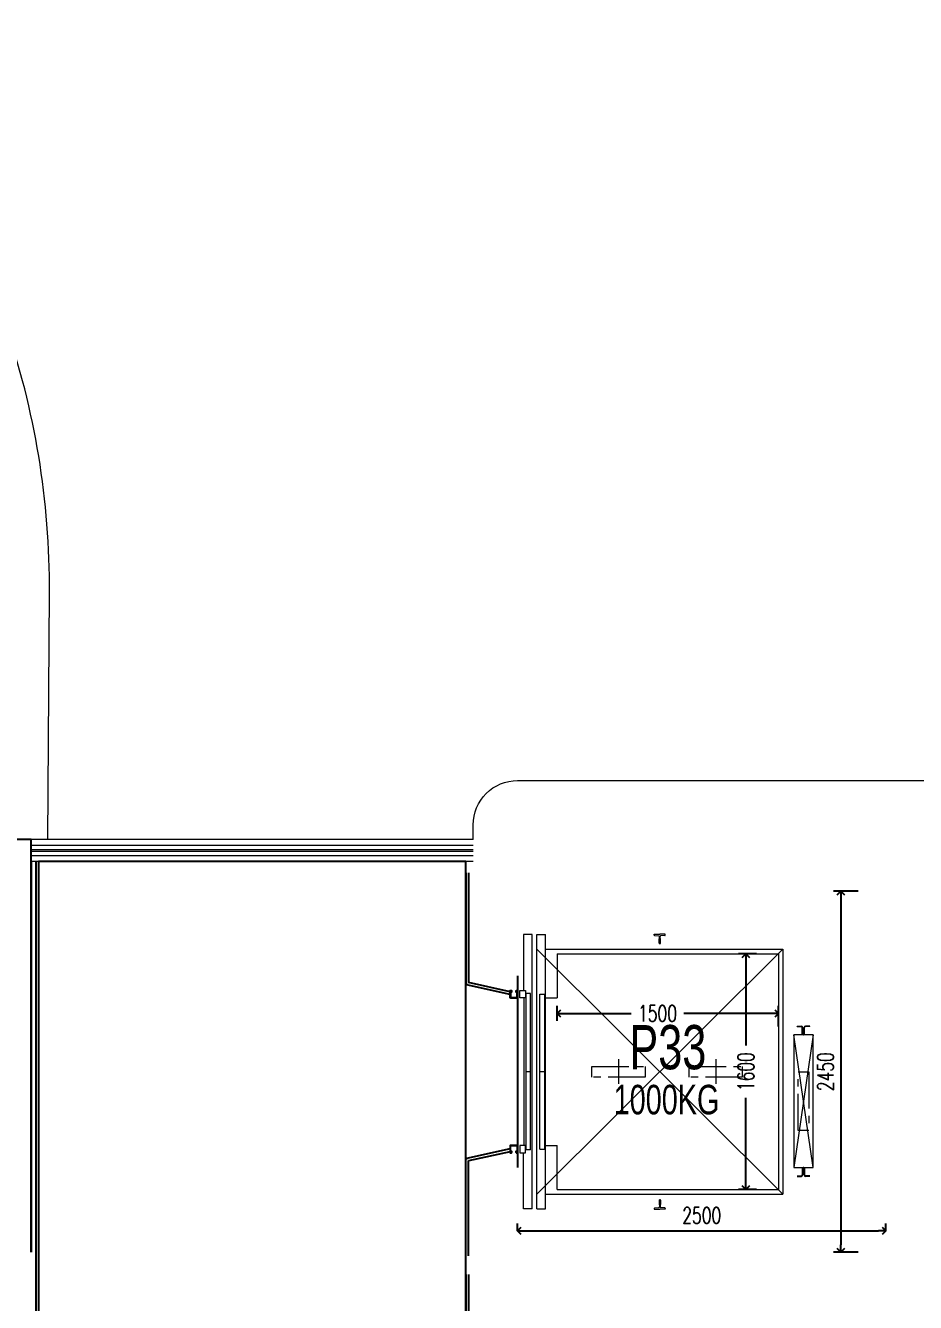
# Model space of a CAD drawing. Header units: millimetres. Extents: x -361699137 to 361252145, y -356478932 to 356523199.
# Drawn here: x 128231 to 134269, y 25030 to 33692 of the extents above; entities that cross this region are included whole.
import ezdxf
from ezdxf.xclip import XClip

# ---------------------------------------------------------------- set-up
doc = ezdxf.new("R2010")
doc.units = ezdxf.units.MM
doc.header["$LTSCALE"] = 100
doc.header["$MEASUREMENT"] = 0
doc.header["$XCLIPFRAME"] = 0
for name, pattern in [('$0$Xref_ST_MBDV Cot vach 30.7.2022$0$CENTERX2', [4, 2.5, -0.5, 0.5, -0.5]), ('$0$Xref_ST_MBDV Cot vach 30.7.2022$0$HIDDEN', [0.375, 0.25, -0.125]), ('$0$Xref_ST_MBDV Cot vach 30.7.2022$0$PHANTOMX2', [5, 2.5, -0.5, 0.5, -0.5, 0.5, -0.5]), ('Xref_ST_MBDV Cot vach 30.7.2022$0$CENTERX2', [4, 2.5, -0.5, 0.5, -0.5]), ('Xref_ST_MBDV Cot vach 30.7.2022$0$HIDDEN', [0.375, 0.25, -0.125]), ('Xref_ST_MBDV Cot vach 30.7.2022$0$PHANTOMX2', [5, 2.5, -0.5, 0.5, -0.5, 0.5, -0.5])]:
    doc.linetypes.add(name, pattern=pattern)
for name, color, linetype in [('$0$Xref_ST_MBDV Cot vach 30.7.2022$0$KT-Net manh', 139, 'Continuous'), ('A-ANNO-ROOM', 50, 'Continuous'), ('Xref_ST_MBDV Cot vach 30.7.2022$0$KT-Dim', 8, 'Continuous'), ('Xref_ST_MBDV Cot vach 30.7.2022$0$KT-Net manh', 139, 'Continuous'), ('Xref_ST_MBDV Cot vach 30.7.2022$0$KT-Text', 7, 'Continuous'), ('Xref_ST_MBDV Cot vach 30.7.2022$0$ST_MBDV Cot vach 220803$0$Xref_ST_MBDV Cot vach 30.7.2022$0$KT-Tuong', 1, 'Continuous')]:
    doc.layers.add(name, color=color, linetype=linetype)
for name, color, linetype, lineweight in [('$0$Xref_ST_MBDV Cot vach 30.7.2022$0$KT-Noi that', 36, 'Continuous', 9), ('AUDIT_I_220808132811-11', 7, 'Continuous', 9), ('Xref_ST_MBDV Cot vach 30.7.2022$0$KT-Net cua', 87, 'Continuous', 9), ('Xref_ST_MBDV Cot vach 30.7.2022$0$KT-Net thay', 7, 'Continuous', 15), ('Xref_ST_MBDV Cot vach 30.7.2022$0$KT-Noi that', 36, 'Continuous', 9)]:
    doc.layers.add(name, color=color, linetype=linetype, lineweight=lineweight)
doc.layers.add('dien tich thong thuy', color=3, linetype='Continuous', plot=False)
doc.styles.add('$0$Xref_ST_MBDV Cot vach 30.7.2022$0$DIM', font='vnsimli.shx', dxfattribs={"width": 0.7})
doc.styles.add('$0$Xref_ST_MBDV Cot vach 30.7.2022$0$xref.N.Cot vach tang N2$0$DIM', font='vnsimli.shx', dxfattribs={"width": 0.7})
doc.styles.add('220126_HDN_HBA typical plan$0$211210_HDN_HBA_TYPICAL PLAN CORE OPT 1$0$HBA-Text', font='GOTHIC.TTF')
doc.styles.add('Xref_ST_MBDV Cot vach 30.7.2022$0$Arial', font='arial.ttf', dxfattribs={"width": 0.7})
doc.styles.add('Xref_ST_MBDV Cot vach 30.7.2022$0$DIM', font='vnsimli.shx', dxfattribs={"width": 0.7})
doc.dimstyles.new('$0$Xref_ST_MBDV Cot vach 30.7.2022$0$CCU 1-100 A1', dxfattribs={"dimscale": 100, "dimtxt": 2.2, "dimasz": 1, "dimexe": 1, "dimexo": 0, "dimgap": 1, "dimtad": 1, "dimdec": 0, "dimdsep": 46, "dimtxsty": '$0$Xref_ST_MBDV Cot vach 30.7.2022$0$DIM', "dimblk1": '$0$Xref_ST_MBDV Cot vach 30.7.2022$0$_ARCHTICK', "dimblk2": '$0$Xref_ST_MBDV Cot vach 30.7.2022$0$_ARCHTICK', "dimsah": 1, "dimcen": 0, "dimdle": 1, "dimclrd": 256, "dimclre": 256, "dimclrt": 31, "dimadec": 0, "dimazin": 0, "dimtfac": 1, "dimtdec": 0, "dimtix": 1, "dimtmove": 2, "dimatfit": 3, "dimldrblk": '$0$Xref_ST_MBDV Cot vach 30.7.2022$0$_ARCHTICK', "dimfxl": 8, "dimtolj": 1, "dimarcsym": 0})
doc.dimstyles.new('$0$Xref_ST_MBDV Cot vach 30.7.2022$0$xref.N.Cot vach tang N2$0$CCU 1-100 A1', dxfattribs={"dimscale": 100, "dimtxt": 2.2, "dimasz": 1, "dimexe": 1, "dimexo": 0, "dimgap": 1, "dimtad": 1, "dimdec": 0, "dimdsep": 46, "dimtxsty": '$0$Xref_ST_MBDV Cot vach 30.7.2022$0$xref.N.Cot vach tang N2$0$DIM', "dimblk1": '$0$Xref_ST_MBDV Cot vach 30.7.2022$0$xref.N.Cot vach tang N2$0$_ARCHTICK', "dimblk2": '$0$Xref_ST_MBDV Cot vach 30.7.2022$0$xref.N.Cot vach tang N2$0$_ARCHTICK', "dimsah": 1, "dimcen": 0, "dimdle": 1, "dimclrd": 256, "dimclre": 256, "dimclrt": 31, "dimadec": 0, "dimazin": 0, "dimtfac": 1, "dimtdec": 0, "dimtix": 1, "dimtmove": 2, "dimatfit": 3, "dimldrblk": '$0$Xref_ST_MBDV Cot vach 30.7.2022$0$xref.N.Cot vach tang N2$0$_ARCHTICK', "dimfxl": 8, "dimtolj": 1, "dimarcsym": 0})
doc.dimstyles.new('Xref_ST_MBDV Cot vach 30.7.2022$0$CCU 1-100 A1', dxfattribs={"dimscale": 100, "dimtxt": 2.2, "dimasz": 1, "dimexe": 1, "dimexo": 0, "dimgap": 1, "dimtad": 1, "dimdec": 0, "dimdsep": 46, "dimtxsty": 'Xref_ST_MBDV Cot vach 30.7.2022$0$DIM', "dimblk1": 'Xref_ST_MBDV Cot vach 30.7.2022$0$_ARCHTICK', "dimblk2": 'Xref_ST_MBDV Cot vach 30.7.2022$0$_ARCHTICK', "dimsah": 1, "dimcen": 0, "dimdle": 1, "dimclrd": 256, "dimclre": 256, "dimclrt": 31, "dimadec": 0, "dimazin": 0, "dimtfac": 1, "dimtdec": 0, "dimtix": 1, "dimtmove": 2, "dimatfit": 3, "dimldrblk": 'Xref_ST_MBDV Cot vach 30.7.2022$0$_ARCHTICK', "dimfxl": 8, "dimtolj": 1, "dimarcsym": 0})

# ---------------------------------------------------------------- blocks, each defined once
blk = doc.blocks.new('A$C1AAC5519')
at = {"layer": 'A-ANNO-ROOM', "insert": (773, 1216.6), "char_height": 600, "attachment_point": 2, "rotation": 50.44883, "style": '220126_HDN_HBA typical plan$0$211210_HDN_HBA_TYPICAL PLAN CORE OPT 1$0$HBA-Text'}
blk.add_mtext_dynamic_manual_height_columns('S.B1.', width=722857412.874, gutter_width=9765.6, heights=[0], dxfattribs=at)
blk = doc.blocks.new('A$C418F5BC8')
at = {"layer": 'A-ANNO-ROOM', "insert": (648.1, 1090.8), "char_height": 600, "attachment_point": 2, "rotation": 50.44883, "style": '220126_HDN_HBA typical plan$0$211210_HDN_HBA_TYPICAL PLAN CORE OPT 1$0$HBA-Text'}
blk.add_mtext_dynamic_manual_height_columns('SL-S', width=722857412.874, gutter_width=9765.6, heights=[0], dxfattribs=at)
blk = doc.blocks.new('A$C2A6C5140')
at = {"layer": 'A-ANNO-ROOM', "insert": (731.4, 1190, 0), "char_height": 600, "attachment_point": 2, "rotation": 50.44883, "style": '220126_HDN_HBA typical plan$0$211210_HDN_HBA_TYPICAL PLAN CORE OPT 1$0$HBA-Text'}
blk.add_mtext_dynamic_manual_height_columns('2-BR', width=722857412.874, gutter_width=9765.6, heights=[0], dxfattribs=at)
blk = doc.blocks.new('A$C5388591E')
at = {"layer": 'A-ANNO-ROOM', "insert": (894.3, 842.2, 0), "char_height": 600, "attachment_point": 2, "rotation": 1.40647, "style": '220126_HDN_HBA typical plan$0$211210_HDN_HBA_TYPICAL PLAN CORE OPT 1$0$HBA-Text'}
blk.add_mtext_dynamic_manual_height_columns('3-BR', width=722857412.874, gutter_width=9765.6, heights=[0], dxfattribs=at)
blk = doc.blocks.new('A$C21AF0CCA')
at = {"layer": 'A-ANNO-ROOM', "insert": (1197.6, 814.7), "char_height": 600, "attachment_point": 2, "rotation": 0.10543, "style": '220126_HDN_HBA typical plan$0$211210_HDN_HBA_TYPICAL PLAN CORE OPT 1$0$HBA-Text'}
blk.add_mtext_dynamic_manual_height_columns('S.B1P.', width=722857412.874, gutter_width=9765.6, heights=[0], dxfattribs=at)
blk = doc.blocks.new('ĂERWER')
at = {"layer": 'Xref_ST_MBDV Cot vach 30.7.2022$0$KT-Text', "style": 'Xref_ST_MBDV Cot vach 30.7.2022$0$Arial', "width": 0.7}
for s, height, p in [('P33', 300, (-35741.8, 26404)), ('1000KG', 200, (-35848.7, 26098.5))]:
    blk.add_text(s, height=height, dxfattribs=at).set_placement(p)
blk = doc.blocks.new('Xref_ST_MBDV Cot vach 30.7.2022$0$_Open90')
at = {"color": 0, "linetype": 'ByBlock', "lineweight": -2}
for p, q in [((0, 0), (-1, 0)), ((-0.5, 0.5), (0, 0)), ((0, 0), (-0.5, -0.5))]:
    blk.add_line(p, q, dxfattribs=at)
blk = doc.blocks.new('*D159')
at = {"layer": 'Defpoints', "color": 5, "transparency": 16777216}
for p, q in [((-2230, 1494.3), (-2230, 1595.8)), ((-730, 1457.2), (-730, 1595.8)), ((-2180, 1545.8), (-1728.4, 1545.8)), ((-780, 1545.8), (-1371.8, 1545.8))]:
    blk.add_line(p, q, dxfattribs=at)
at = {"layer": 'Defpoints', "color": 0, "transparency": 16777216}
for p in [(-2230, 1545.8), (-2230, 1494.3, 0), (-730, 1457.2, 0)]:
    blk.add_point(p, dxfattribs=at)
at = {"layer": 'Defpoints', "color": 5, "transparency": 16777216, "xscale": 50, "yscale": 50, "zscale": 50, "rotation": 180}
blk.add_blockref('Xref_ST_MBDV Cot vach 30.7.2022$0$_Open90', (-2230, 1545.8), dxfattribs=at)
at = {"layer": 'Defpoints', "color": 5, "transparency": 16777216, "xscale": 50, "yscale": 50, "zscale": 50}
blk.add_blockref('Xref_ST_MBDV Cot vach 30.7.2022$0$_Open90', (-730, 1545.8), dxfattribs=at)
at = {"layer": 'Defpoints', "color": 5, "transparency": 16777216, "insert": (-1550.1, 1545.8), "char_height": 110, "attachment_point": 5, "style": 'Xref_ST_MBDV Cot vach 30.7.2022$0$DIM'}
blk.add_mtext('\\A1;1500', dxfattribs=at)
blk = doc.blocks.new('Xref_ST_MBDV Cot vach 30.7.2022$0$_ARCHTICK')
at = {"color": 0, "linetype": 'ByBlock', "const_width": 0.15}
blk.add_lwpolyline([(-0.5, -0.5), (0.5, 0.5)], dxfattribs=at)
blk = doc.blocks.new('*D160')
at = {"layer": 'Defpoints', "color": 5, "transparency": 16777216}
for p, q in [((-879.1, 1950), (-1000.2, 1950)), ((-950.2, 1900), (-950.2, 1328.3)), ((-950.2, 400), (-950.2, 971.7)), ((-879.1, 350), (-1000.2, 350))]:
    blk.add_line(p, q, dxfattribs=at)
at = {"layer": 'Defpoints', "color": 0, "transparency": 16777216}
for p in [(-879.1, 1950, 0), (-950.2, 350), (-879.1, 350, 0)]:
    blk.add_point(p, dxfattribs=at)
at = {"layer": 'Defpoints', "color": 5, "transparency": 16777216, "xscale": 50, "yscale": 50, "zscale": 50}
for p, rotation in [((-950.2, 1950), 90), ((-950.2, 350), 270)]:
    blk.add_blockref('Xref_ST_MBDV Cot vach 30.7.2022$0$_Open90', p, dxfattribs=dict(at, rotation=rotation))
at = {"layer": 'Defpoints', "color": 5, "transparency": 16777216, "insert": (-950.2, 1150), "char_height": 110, "attachment_point": 5, "rotation": 90, "style": 'Xref_ST_MBDV Cot vach 30.7.2022$0$DIM'}
blk.add_mtext('\\A1;1600', dxfattribs=at)
blk = doc.blocks.new('$0$Xref_ST_MBDV Cot vach 30.7.2022$0$_Open90')
at = {"color": 0, "linetype": 'ByBlock', "lineweight": -2}
for p, q in [((0, 0), (-1, 0)), ((-0.5, 0.5), (0, 0)), ((0, 0), (-0.5, -0.5))]:
    blk.add_line(p, q, dxfattribs=at)
blk = doc.blocks.new('*D213')
at = {"layer": 'Defpoints', "color": 5, "transparency": 16777216}
for p, q in [((-2230, 1494.3), (-2230, 1595.8)), ((-730, 1457.2), (-730, 1595.8)), ((-2180, 1545.8), (-1728.4, 1545.8)), ((-780, 1545.8), (-1371.8, 1545.8))]:
    blk.add_line(p, q, dxfattribs=at)
at = {"layer": 'Defpoints', "color": 0, "transparency": 16777216}
for p in [(-2230, 1545.8), (-2230, 1494.3, 0), (-730, 1457.2, 0)]:
    blk.add_point(p, dxfattribs=at)
at = {"layer": 'Defpoints', "color": 5, "transparency": 16777216, "xscale": 50, "yscale": 50, "zscale": 50, "rotation": 180}
blk.add_blockref('$0$Xref_ST_MBDV Cot vach 30.7.2022$0$_Open90', (-2230, 1545.8), dxfattribs=at)
at = {"layer": 'Defpoints', "color": 5, "transparency": 16777216, "xscale": 50, "yscale": 50, "zscale": 50}
blk.add_blockref('$0$Xref_ST_MBDV Cot vach 30.7.2022$0$_Open90', (-730, 1545.8), dxfattribs=at)
at = {"layer": 'Defpoints', "color": 5, "transparency": 16777216, "insert": (-1550.1, 1545.8), "char_height": 110, "attachment_point": 5, "style": '$0$Xref_ST_MBDV Cot vach 30.7.2022$0$DIM'}
blk.add_mtext('\\A1;1500', dxfattribs=at)
blk = doc.blocks.new('$0$Xref_ST_MBDV Cot vach 30.7.2022$0$_ARCHTICK')
at = {"color": 0, "linetype": 'ByBlock', "const_width": 0.15}
blk.add_lwpolyline([(-0.5, -0.5), (0.5, 0.5)], dxfattribs=at)
blk = doc.blocks.new('*D215')
at = {"layer": 'Defpoints', "color": 5, "transparency": 16777216}
for p, q in [((-879.1, 1950), (-1000.2, 1950)), ((-950.2, 1900), (-950.2, 1328.3)), ((-950.2, 400), (-950.2, 971.7)), ((-879.1, 350), (-1000.2, 350))]:
    blk.add_line(p, q, dxfattribs=at)
at = {"layer": 'Defpoints', "color": 0, "transparency": 16777216}
for p in [(-879.1, 1950, 0), (-950.2, 350), (-879.1, 350, 0)]:
    blk.add_point(p, dxfattribs=at)
at = {"layer": 'Defpoints', "color": 5, "transparency": 16777216, "xscale": 50, "yscale": 50, "zscale": 50}
for p, rotation in [((-950.2, 1950), 90), ((-950.2, 350), 270)]:
    blk.add_blockref('$0$Xref_ST_MBDV Cot vach 30.7.2022$0$_Open90', p, dxfattribs=dict(at, rotation=rotation))
at = {"layer": 'Defpoints', "color": 5, "transparency": 16777216, "insert": (-950.2, 1150), "char_height": 110, "attachment_point": 5, "rotation": 90, "style": '$0$Xref_ST_MBDV Cot vach 30.7.2022$0$DIM'}
blk.add_mtext('\\A1;1600', dxfattribs=at)
blk = doc.blocks.new('$0$Xref_ST_MBDV Cot vach 30.7.2022$0$xref.N.Cot vach tang N2$0$_Open90')
at = {"color": 0, "linetype": 'ByBlock', "lineweight": -2}
for p, q in [((0, 0), (-1, 0)), ((-0.5, 0.5), (0, 0)), ((0, 0), (-0.5, -0.5))]:
    blk.add_line(p, q, dxfattribs=at)
blk = doc.blocks.new('*D339')
at = {"layer": 'Defpoints', "color": 5, "transparency": 16777216}
for p, q in [((133880.6, 27820.4), (133713.5, 27820.4)), ((133763.5, 27770.4), (133763.5, 25420.4)), ((133880.6, 25370.4), (133713.5, 25370.4))]:
    blk.add_line(p, q, dxfattribs=at)
at = {"layer": 'Defpoints', "color": 0, "transparency": 16777216}
for p in [(133880.6, 27820.4, 0), (133763.5, 25370.4), (133880.6, 25370.4, 0)]:
    blk.add_point(p, dxfattribs=at)
at = {"layer": 'Defpoints', "color": 5, "transparency": 16777216, "xscale": 50, "yscale": 50, "zscale": 50}
for p, rotation in [((133763.5, 27820.4), 90), ((133763.5, 25370.4), 270)]:
    blk.add_blockref('$0$Xref_ST_MBDV Cot vach 30.7.2022$0$xref.N.Cot vach tang N2$0$_Open90', p, dxfattribs=dict(at, rotation=rotation))
at = {"layer": 'Defpoints', "color": 5, "transparency": 16777216, "insert": (133658.5, 26595.4), "char_height": 110, "attachment_point": 5, "rotation": 90, "style": '$0$Xref_ST_MBDV Cot vach 30.7.2022$0$xref.N.Cot vach tang N2$0$DIM'}
blk.add_mtext('\\A1;2450', dxfattribs=at)
blk = doc.blocks.new('$0$Xref_ST_MBDV Cot vach 30.7.2022$0$xref.N.Cot vach tang N2$0$_ARCHTICK')
at = {"color": 0, "linetype": 'ByBlock', "const_width": 0.15}
blk.add_lwpolyline([(-0.5, -0.5), (0.5, 0.5)], dxfattribs=at)
blk = doc.blocks.new('*D340')
at = {"layer": 'Defpoints', "color": 5, "transparency": 16777216}
for p, q in [((131568.9, 25515.7), (131568.9, 25565.7)), ((134068.9, 25515.7), (134068.9, 25565.7)), ((131618.9, 25515.7), (134018.9, 25515.7))]:
    blk.add_line(p, q, dxfattribs=at)
at = {"layer": 'Defpoints', "color": 0, "transparency": 16777216}
for p in [(131568.9, 25515.7, 0), (134068.9, 25515.7, 0), (134068.9, 25515.7)]:
    blk.add_point(p, dxfattribs=at)
at = {"layer": 'Defpoints', "color": 5, "transparency": 16777216, "xscale": 50, "yscale": 50, "zscale": 50, "rotation": 180}
blk.add_blockref('$0$Xref_ST_MBDV Cot vach 30.7.2022$0$xref.N.Cot vach tang N2$0$_Open90', (131568.9, 25515.7), dxfattribs=at)
at = {"layer": 'Defpoints', "color": 5, "transparency": 16777216, "xscale": 50, "yscale": 50, "zscale": 50}
blk.add_blockref('$0$Xref_ST_MBDV Cot vach 30.7.2022$0$xref.N.Cot vach tang N2$0$_Open90', (134068.9, 25515.7), dxfattribs=at)
at = {"layer": 'Defpoints', "color": 5, "transparency": 16777216, "insert": (132818.9, 25620.7), "char_height": 110, "attachment_point": 5, "style": '$0$Xref_ST_MBDV Cot vach 30.7.2022$0$xref.N.Cot vach tang N2$0$DIM'}
blk.add_mtext('\\A1;2500', dxfattribs=at)
blk = doc.blocks.new('Xref_ST_MBDV Cot vach 30.7.2022$0$TM 1000kg')
at = {"layer": 'Xref_ST_MBDV Cot vach 30.7.2022$0$KT-Net manh'}
for p, q in [((-2850, 2500), (-2850, 1742.2)), ((-2832, 2500), (-2832, 1754.4)), ((-2850, 1742.2), (-2847, 1742.2)), ((-2847, 1742.2), (-2847, 1739.2)), ((-2550, 1674.2), (-2847, 1739.2)), ((-2550, 1692.7), (-2832, 1754.4)), ((-2500, 1800), (-2500, 500)), ((-2550, 625.8), (-2847, 560.8)), ((-2550, 607.3), (-2832, 545.6)), ((-2850, 557.8), (-2847, 557.8)), ((-2850, -100), (-2850, 557.8)), ((-2847, 557.8), (-2847, 560.8)), ((-2832, -100), (-2832, 545.6))]:
    blk.add_line(p, q, dxfattribs=at)
at = {"layer": 'Xref_ST_MBDV Cot vach 30.7.2022$0$KT-Net manh', "const_width": 2}
for points in [[(-2847, 1742.2), (-2832, 1754.4)], [(-2847, 557.8), (-2832, 545.6)]]:
    blk.add_lwpolyline(points, dxfattribs=at)
at = {"layer": 'Xref_ST_MBDV Cot vach 30.7.2022$0$KT-Net manh', "ltscale": 2}
for points in [[(-2510, 1700), (-2500, 1700), (-2500, 1650), (-2550, 1650), (-2550, 1700), (-2540, 1700), (-2540, 1690), (-2541.6, 1690), (-2541.6, 1698.4), (-2548.4, 1698.4), (-2548.4, 1651.6), (-2501.6, 1651.6), (-2501.6, 1698.4), (-2508.4, 1698.4), (-2508.4, 1690), (-2510, 1690)], [(-2510, 600), (-2500, 600), (-2500, 650), (-2550, 650), (-2550, 600), (-2540, 600), (-2540, 610), (-2541.6, 610), (-2541.6, 601.6), (-2548.4, 601.6), (-2548.4, 648.4), (-2501.6, 648.4), (-2501.6, 601.6), (-2508.4, 601.6), (-2508.4, 610), (-2510, 610)]]:
    blk.add_lwpolyline(points, close=True, dxfattribs=at)
at = {"layer": 'Xref_ST_MBDV Cot vach 30.7.2022$0$KT-Noi that', "linetype": 'Continuous', "ltscale": 2}
for p, q in [((-2460, 2080, 0), (-2460, 1700, 0)), ((-2400, 2080, 0), (-2460, 2080, 0)), ((-2400, 220, 0), (-2400, 2080, 0)), ((-2370, 220, 0), (-2370, 2080, 0)), ((-2370, 2080, 0), (-2310, 2080, 0)), ((-2310, 220, 0), (-2310, 2080, 0)), ((-2310, 1981, 0), (-700, 1981, 0)), ((-2230, 1950, 0), (-730, 1950, 0)), ((-2230, 1950, 0), (-2230, 1650, 0)), ((-730, 1950, 0), (-730, 350, 0)), ((-700, 1981, 0), (-700, 319, 0)), ((-2455, 650, 0), (-2455, 1650, 0)), ((-2441.3, 620, 0), (-2441.3, 1680, 0)), ((-2411, 1680, 0), (-2441.3, 1680, 0)), ((-2411, 620, 0), (-2411, 1680, 0)), ((-2348, 625, 0), (-2348, 1675, 0)), ((-2348, 1675, 0), (-2314, 1675, 0)), ((-2314, 625, 0), (-2314, 1675, 0)), ((-2310, 1650, 0), (-2230, 1650, 0)), ((-2411, 1150, 0), (-2441.3, 1150, 0)), ((-2314, 1150, 0), (-2348, 1150, 0)), ((-2411, 620, 0), (-2441.3, 620, 0)), ((-2348, 625, 0), (-2314, 625, 0)), ((-2310, 650, 0), (-2230, 650, 0)), ((-2230, 350, 0), (-2230, 650, 0)), ((-2460, 220, 0), (-2460, 600, 0)), ((-2230, 350, 0), (-730, 350, 0)), ((-2310, 319, 0), (-700, 319, 0)), ((-2400, 220, 0), (-2460, 220, 0)), ((-2370, 220, 0), (-2310, 220, 0))]:
    blk.add_line(p, q, dxfattribs=at)
at = {"layer": 'Xref_ST_MBDV Cot vach 30.7.2022$0$KT-Noi that', "linetype": 'Continuous'}
for p, q in [((-1572.5, 2077, 0), (-1572.5, 2082, 0)), ((-1572.5, 2082, 0), (-1535, 2082, 0)), ((-1497.5, 2082, 0), (-1535, 2082, 0)), ((-1497.5, 2077, 0), (-1497.5, 2082, 0)), ((-1569.5, 2074, 0), (-1540.1, 2070.9, 0)), ((-1540, 2021, 0), (-1540, 2050, 0)), ((-1539, 2020, 0), (-1535, 2020, 0)), ((-1537.1, 2054.1, 0), (-1537.1, 2067.9, 0)), ((-1531, 2020, 0), (-1535, 2020, 0)), ((-1532.9, 2054.1, 0), (-1532.9, 2067.9, 0)), ((-1530, 2021, 0), (-1530, 2050, 0)), ((-1500.5, 2074, 0), (-1529.9, 2070.9, 0)), ((-603.5, 1460, 0), (-574.4, 1460, 0)), ((-603.5, 1456.8, 0), (-603.5, 1460, 0)), ((-603.5, 1456.8, 0), (-574.4, 1456.8, 0)), ((-568.2, 1406.2, 0), (-568.2, 1450.6, 0)), ((-565, 1406.2, 0), (-565, 1450.6, 0)), ((-558, 1403.2, 0), (-562, 1403.2, 0)), ((-558, 1400, 0), (-562, 1400, 0)), ((-555, 1406.2, 0), (-555, 1450.6, 0)), ((-551.8, 1406.2, 0), (-551.8, 1450.6, 0)), ((-516.5, 1460, 0), (-545.6, 1460, 0)), ((-516.5, 1456.8, 0), (-545.6, 1456.8, 0)), ((-516.5, 1456.8, 0), (-516.5, 1460, 0)), ((-603.5, 443.2, 0), (-574.4, 443.2, 0)), ((-603.5, 440, 0), (-574.4, 440, 0)), ((-568.2, 493.8, 0), (-568.2, 449.4, 0)), ((-565, 493.8, 0), (-565, 449.4, 0)), ((-558, 500, 0), (-562, 500, 0)), ((-558, 496.8, 0), (-562, 496.8, 0)), ((-555, 493.8, 0), (-555, 449.4, 0)), ((-551.8, 493.8, 0), (-551.8, 449.4, 0)), ((-516.5, 443.2, 0), (-545.6, 443.2, 0)), ((-516.5, 440, 0), (-545.6, 440, 0)), ((-1540, 279, 0), (-1540, 250, 0)), ((-1539, 280, 0), (-1535, 280, 0)), ((-1531, 280, 0), (-1535, 280, 0)), ((-1530, 279, 0), (-1530, 250, 0)), ((-1572.5, 223, 0), (-1572.5, 218, 0)), ((-1572.5, 218, 0), (-1535, 218, 0)), ((-1569.5, 226, 0), (-1540.1, 229.1, 0)), ((-1537.1, 245.9, 0), (-1537.1, 232.1, 0)), ((-1497.5, 218, 0), (-1535, 218, 0)), ((-1532.9, 245.9, 0), (-1532.9, 232.1, 0)), ((-1500.5, 226, 0), (-1529.9, 229.1, 0)), ((-1497.5, 223, 0), (-1497.5, 218, 0))]:
    blk.add_line(p, q, dxfattribs=at)
at = {"layer": 'Xref_ST_MBDV Cot vach 30.7.2022$0$KT-Noi that', "linetype": 'Xref_ST_MBDV Cot vach 30.7.2022$0$HIDDEN', "ltscale": 500}
for p, q in [((-2370, 1981, 0), (-700, 319, 0)), ((-2370, 319, 0), (-700, 1981, 0)), ((-495, 1400, 0), (-625, 500, 0)), ((-495, 500, 0), (-625, 1400, 0))]:
    blk.add_line(p, q, dxfattribs=at)
at = {"layer": 'Xref_ST_MBDV Cot vach 30.7.2022$0$KT-Noi that', "linetype": 'Xref_ST_MBDV Cot vach 30.7.2022$0$CENTERX2'}
for p, q in [((-1815, 1236, 0), (-1815, 1066.7, 0)), ((-1155, 1236, 0), (-1155, 1066.7, 0))]:
    blk.add_line(p, q, dxfattribs=at)
at = {"layer": 'Xref_ST_MBDV Cot vach 30.7.2022$0$KT-Noi that', "linetype": 'Continuous', "ltscale": 2, "elevation": 0}
for points in [[(-2485, 1700), (-2445, 1700), (-2445, 1650), (-2485, 1650)], [(-495, 1400), (-625, 1400), (-625, 500), (-495, 500)], [(-2485, 600), (-2445, 600), (-2445, 650), (-2485, 650)]]:
    blk.add_lwpolyline(points, close=True, dxfattribs=at)
at = {"layer": 'Xref_ST_MBDV Cot vach 30.7.2022$0$KT-Noi that', "linetype": 'Xref_ST_MBDV Cot vach 30.7.2022$0$PHANTOMX2', "elevation": 0}
for points in [[(-1635, 1186), (-1635, 1114), (-1995, 1114), (-1995, 1186)], [(-975, 1186), (-975, 1114), (-1335, 1114), (-1335, 1186)], [(-524, 1150), (-524, 750), (-596, 750), (-596, 1150)]]:
    blk.add_lwpolyline(points, close=True, dxfattribs=at)
at = {"layer": 'Xref_ST_MBDV Cot vach 30.7.2022$0$KT-Noi that', "linetype": 'Continuous'}
for centre, radius, start, end in [((-1569.5, 2077, 0), 3, 180, 270), ((-1540.1, 2067.9, 0), 3, 0, 90), ((-1542.3, 2054.7, 0), 5.25, 295.66972, 353.31728), ((-1539, 2021, 0), 1, 180, 270), ((-1529.9, 2067.9, 0), 3, 90, 180), ((-1527.7, 2054.7, 0), 5.25, 186.68272, 244.33028), ((-1531, 2021, 0), 1, 270, 0), ((-1500.5, 2077, 0), 3, 270, 0), ((-574.4, 1450.6, 0), 9.4, 0, 90), ((-574.4, 1450.6, 0), 6.2, 0, 90), ((-562, 1406.2, 0), 6.2, 180, 270), ((-562, 1406.2, 0), 3, 180, 270), ((-558, 1406.2, 0), 3, 270, 0), ((-558, 1406.2, 0), 6.2, 270, 0), ((-545.6, 1450.6, 0), 9.4, 90, 180), ((-545.6, 1450.6, 0), 6.2, 90, 180), ((-574.4, 449.4, 0), 6.2, 270, 0), ((-574.4, 449.4, 0), 9.4, 270, 0), ((-562, 493.8, 0), 6.2, 90, 180), ((-562, 493.8, 0), 3, 90, 180), ((-558, 493.8, 0), 6.2, 0, 90), ((-558, 493.8, 0), 3, 0, 90), ((-545.6, 449.4, 0), 9.4, 180, 270), ((-545.6, 449.4, 0), 6.2, 180, 270), ((-1539, 279, 0), 1, 90, 180), ((-1531, 279, 0), 1, 0, 90), ((-1569.5, 223, 0), 3, 90, 180), ((-1540.1, 232.1, 0), 3, 270, 0), ((-1542.3, 245.3, 0), 5.25, 6.68272, 64.33028), ((-1527.7, 245.3, 0), 5.25, 115.66972, 173.31728), ((-1529.9, 232.1, 0), 3, 180, 270), ((-1500.5, 223, 0), 3, 0, 90)]:
    blk.add_arc(centre, radius, start, end, dxfattribs=at)
at = {"layer": 'Defpoints', "color": 5}
for base, p1, p2, angle, picture, middle in [((-950.2, 350), (-879.1, 1950, 0), (-879.1, 350, 0), 90, '*D160', (-950.2, 1150)), ((-2230, 1545.8), (-730, 1457.2, 0), (-2230, 1494.3, 0), 180, '*D159', (-1550.1, 1545.8))]:
    dim = blk.add_linear_dim(base=base, p1=p1, p2=p2, angle=angle, dimstyle='Xref_ST_MBDV Cot vach 30.7.2022$0$CCU 1-100 A1', override={"dimscale": 50, "dimblk1": 'Xref_ST_MBDV Cot vach 30.7.2022$0$_Open90', "dimblk2": 'Xref_ST_MBDV Cot vach 30.7.2022$0$_Open90', "dimclrd": 5, "dimclre": 5, "dimclrt": 5, "dimlwd": 65535, "dimlwe": 65535}, dxfattribs=at)
    dim.commit()
    dim.dimension.update_dxf_attribs({"geometry": picture, "text_midpoint": middle, "dimtype": 128})
blk = doc.blocks.new('$0$Xref_ST_MBDV Cot vach 30.7.2022$0$TM 1000kg')
at = {"layer": '$0$Xref_ST_MBDV Cot vach 30.7.2022$0$KT-Net manh'}
for p, q in [((-2850, 2500), (-2850, 1742.2)), ((-2832, 2500), (-2832, 1754.4)), ((-2850, 1742.2), (-2847, 1742.2)), ((-2847, 1742.2), (-2847, 1739.2)), ((-2550, 1674.2), (-2847, 1739.2)), ((-2550, 1692.7), (-2832, 1754.4)), ((-2500, 1800), (-2500, 500)), ((-2550, 625.8), (-2847, 560.8)), ((-2550, 607.3), (-2832, 545.6)), ((-2850, 557.8), (-2847, 557.8)), ((-2850, -100), (-2850, 557.8)), ((-2847, 557.8), (-2847, 560.8)), ((-2832, -100), (-2832, 545.6))]:
    blk.add_line(p, q, dxfattribs=at)
at = {"layer": '$0$Xref_ST_MBDV Cot vach 30.7.2022$0$KT-Net manh', "const_width": 2}
for points in [[(-2847, 1742.2), (-2832, 1754.4)], [(-2847, 557.8), (-2832, 545.6)]]:
    blk.add_lwpolyline(points, dxfattribs=at)
at = {"layer": '$0$Xref_ST_MBDV Cot vach 30.7.2022$0$KT-Net manh', "ltscale": 2}
for points in [[(-2510, 1700), (-2500, 1700), (-2500, 1650), (-2550, 1650), (-2550, 1700), (-2540, 1700), (-2540, 1690), (-2541.6, 1690), (-2541.6, 1698.4), (-2548.4, 1698.4), (-2548.4, 1651.6), (-2501.6, 1651.6), (-2501.6, 1698.4), (-2508.4, 1698.4), (-2508.4, 1690), (-2510, 1690)], [(-2510, 600), (-2500, 600), (-2500, 650), (-2550, 650), (-2550, 600), (-2540, 600), (-2540, 610), (-2541.6, 610), (-2541.6, 601.6), (-2548.4, 601.6), (-2548.4, 648.4), (-2501.6, 648.4), (-2501.6, 601.6), (-2508.4, 601.6), (-2508.4, 610), (-2510, 610)]]:
    blk.add_lwpolyline(points, close=True, dxfattribs=at)
at = {"layer": '$0$Xref_ST_MBDV Cot vach 30.7.2022$0$KT-Noi that', "linetype": 'Continuous', "ltscale": 2}
for p, q in [((-2460, 2080, 0), (-2460, 1700, 0)), ((-2400, 2080, 0), (-2460, 2080, 0)), ((-2400, 220, 0), (-2400, 2080, 0)), ((-2370, 220, 0), (-2370, 2080, 0)), ((-2370, 2080, 0), (-2310, 2080, 0)), ((-2310, 220, 0), (-2310, 2080, 0)), ((-2310, 1981, 0), (-700, 1981, 0)), ((-2230, 1950, 0), (-730, 1950, 0)), ((-2230, 1950, 0), (-2230, 1650, 0)), ((-730, 1950, 0), (-730, 350, 0)), ((-700, 1981, 0), (-700, 319, 0)), ((-2455, 650, 0), (-2455, 1650, 0)), ((-2441.3, 620, 0), (-2441.3, 1680, 0)), ((-2411, 1680, 0), (-2441.3, 1680, 0)), ((-2411, 620, 0), (-2411, 1680, 0)), ((-2348, 625, 0), (-2348, 1675, 0)), ((-2348, 1675, 0), (-2314, 1675, 0)), ((-2314, 625, 0), (-2314, 1675, 0)), ((-2310, 1650, 0), (-2230, 1650, 0)), ((-2411, 1150, 0), (-2441.3, 1150, 0)), ((-2314, 1150, 0), (-2348, 1150, 0)), ((-2411, 620, 0), (-2441.3, 620, 0)), ((-2348, 625, 0), (-2314, 625, 0)), ((-2310, 650, 0), (-2230, 650, 0)), ((-2230, 350, 0), (-2230, 650, 0)), ((-2460, 220, 0), (-2460, 600, 0)), ((-2230, 350, 0), (-730, 350, 0)), ((-2310, 319, 0), (-700, 319, 0)), ((-2400, 220, 0), (-2460, 220, 0)), ((-2370, 220, 0), (-2310, 220, 0))]:
    blk.add_line(p, q, dxfattribs=at)
at = {"layer": '$0$Xref_ST_MBDV Cot vach 30.7.2022$0$KT-Noi that', "linetype": 'Continuous'}
for p, q in [((-1572.5, 2077, 0), (-1572.5, 2082, 0)), ((-1572.5, 2082, 0), (-1535, 2082, 0)), ((-1497.5, 2082, 0), (-1535, 2082, 0)), ((-1497.5, 2077, 0), (-1497.5, 2082, 0)), ((-1569.5, 2074, 0), (-1540.1, 2070.9, 0)), ((-1540, 2021, 0), (-1540, 2050, 0)), ((-1539, 2020, 0), (-1535, 2020, 0)), ((-1537.1, 2054.1, 0), (-1537.1, 2067.9, 0)), ((-1531, 2020, 0), (-1535, 2020, 0)), ((-1532.9, 2054.1, 0), (-1532.9, 2067.9, 0)), ((-1530, 2021, 0), (-1530, 2050, 0)), ((-1500.5, 2074, 0), (-1529.9, 2070.9, 0)), ((-603.5, 1460, 0), (-574.4, 1460, 0)), ((-603.5, 1456.8, 0), (-603.5, 1460, 0)), ((-603.5, 1456.8, 0), (-574.4, 1456.8, 0)), ((-568.2, 1406.2, 0), (-568.2, 1450.6, 0)), ((-565, 1406.2, 0), (-565, 1450.6, 0)), ((-558, 1403.2, 0), (-562, 1403.2, 0)), ((-558, 1400, 0), (-562, 1400, 0)), ((-555, 1406.2, 0), (-555, 1450.6, 0)), ((-551.8, 1406.2, 0), (-551.8, 1450.6, 0)), ((-516.5, 1460, 0), (-545.6, 1460, 0)), ((-516.5, 1456.8, 0), (-545.6, 1456.8, 0)), ((-516.5, 1456.8, 0), (-516.5, 1460, 0)), ((-603.5, 443.2, 0), (-574.4, 443.2, 0)), ((-603.5, 440, 0), (-574.4, 440, 0)), ((-568.2, 493.8, 0), (-568.2, 449.4, 0)), ((-565, 493.8, 0), (-565, 449.4, 0)), ((-558, 500, 0), (-562, 500, 0)), ((-558, 496.8, 0), (-562, 496.8, 0)), ((-555, 493.8, 0), (-555, 449.4, 0)), ((-551.8, 493.8, 0), (-551.8, 449.4, 0)), ((-516.5, 443.2, 0), (-545.6, 443.2, 0)), ((-516.5, 440, 0), (-545.6, 440, 0)), ((-1540, 279, 0), (-1540, 250, 0)), ((-1539, 280, 0), (-1535, 280, 0)), ((-1531, 280, 0), (-1535, 280, 0)), ((-1530, 279, 0), (-1530, 250, 0)), ((-1572.5, 223, 0), (-1572.5, 218, 0)), ((-1572.5, 218, 0), (-1535, 218, 0)), ((-1569.5, 226, 0), (-1540.1, 229.1, 0)), ((-1537.1, 245.9, 0), (-1537.1, 232.1, 0)), ((-1497.5, 218, 0), (-1535, 218, 0)), ((-1532.9, 245.9, 0), (-1532.9, 232.1, 0)), ((-1500.5, 226, 0), (-1529.9, 229.1, 0)), ((-1497.5, 223, 0), (-1497.5, 218, 0))]:
    blk.add_line(p, q, dxfattribs=at)
at = {"layer": '$0$Xref_ST_MBDV Cot vach 30.7.2022$0$KT-Noi that', "linetype": '$0$Xref_ST_MBDV Cot vach 30.7.2022$0$HIDDEN', "ltscale": 500}
for p, q in [((-2370, 1981, 0), (-700, 319, 0)), ((-2370, 319, 0), (-700, 1981, 0)), ((-495, 1400, 0), (-625, 500, 0)), ((-495, 500, 0), (-625, 1400, 0))]:
    blk.add_line(p, q, dxfattribs=at)
at = {"layer": '$0$Xref_ST_MBDV Cot vach 30.7.2022$0$KT-Noi that', "linetype": '$0$Xref_ST_MBDV Cot vach 30.7.2022$0$CENTERX2'}
for p, q in [((-1815, 1236, 0), (-1815, 1066.7, 0)), ((-1155, 1236, 0), (-1155, 1066.7, 0))]:
    blk.add_line(p, q, dxfattribs=at)
at = {"layer": '$0$Xref_ST_MBDV Cot vach 30.7.2022$0$KT-Noi that', "linetype": 'Continuous', "ltscale": 2, "elevation": 0}
for points in [[(-2485, 1700), (-2445, 1700), (-2445, 1650), (-2485, 1650)], [(-495, 1400), (-625, 1400), (-625, 500), (-495, 500)], [(-2485, 600), (-2445, 600), (-2445, 650), (-2485, 650)]]:
    blk.add_lwpolyline(points, close=True, dxfattribs=at)
at = {"layer": '$0$Xref_ST_MBDV Cot vach 30.7.2022$0$KT-Noi that', "linetype": '$0$Xref_ST_MBDV Cot vach 30.7.2022$0$PHANTOMX2', "elevation": 0}
for points in [[(-1635, 1186), (-1635, 1114), (-1995, 1114), (-1995, 1186)], [(-975, 1186), (-975, 1114), (-1335, 1114), (-1335, 1186)], [(-524, 1150), (-524, 750), (-596, 750), (-596, 1150)]]:
    blk.add_lwpolyline(points, close=True, dxfattribs=at)
at = {"layer": '$0$Xref_ST_MBDV Cot vach 30.7.2022$0$KT-Noi that', "linetype": 'Continuous'}
for centre, radius, start, end in [((-1569.5, 2077, 0), 3, 180, 270), ((-1540.1, 2067.9, 0), 3, 0, 90), ((-1542.3, 2054.7, 0), 5.25, 295.66972, 353.31728), ((-1539, 2021, 0), 1, 180, 270), ((-1529.9, 2067.9, 0), 3, 90, 180), ((-1527.7, 2054.7, 0), 5.25, 186.68272, 244.33028), ((-1531, 2021, 0), 1, 270, 0), ((-1500.5, 2077, 0), 3, 270, 0), ((-574.4, 1450.6, 0), 9.4, 0, 90), ((-574.4, 1450.6, 0), 6.2, 0, 90), ((-562, 1406.2, 0), 6.2, 180, 270), ((-562, 1406.2, 0), 3, 180, 270), ((-558, 1406.2, 0), 3, 270, 0), ((-558, 1406.2, 0), 6.2, 270, 0), ((-545.6, 1450.6, 0), 9.4, 90, 180), ((-545.6, 1450.6, 0), 6.2, 90, 180), ((-574.4, 449.4, 0), 6.2, 270, 0), ((-574.4, 449.4, 0), 9.4, 270, 0), ((-562, 493.8, 0), 6.2, 90, 180), ((-562, 493.8, 0), 3, 90, 180), ((-558, 493.8, 0), 6.2, 0, 90), ((-558, 493.8, 0), 3, 0, 90), ((-545.6, 449.4, 0), 9.4, 180, 270), ((-545.6, 449.4, 0), 6.2, 180, 270), ((-1539, 279, 0), 1, 90, 180), ((-1531, 279, 0), 1, 0, 90), ((-1569.5, 223, 0), 3, 90, 180), ((-1540.1, 232.1, 0), 3, 270, 0), ((-1542.3, 245.3, 0), 5.25, 6.68272, 64.33028), ((-1527.7, 245.3, 0), 5.25, 115.66972, 173.31728), ((-1529.9, 232.1, 0), 3, 180, 270), ((-1500.5, 223, 0), 3, 0, 90)]:
    blk.add_arc(centre, radius, start, end, dxfattribs=at)
at = {"layer": 'Defpoints', "color": 5}
for base, p1, p2, angle, picture, middle in [((-950.2, 350), (-879.1, 1950, 0), (-879.1, 350, 0), 90, '*D215', (-950.2, 1150)), ((-2230, 1545.8), (-730, 1457.2, 0), (-2230, 1494.3, 0), 180, '*D213', (-1550.1, 1545.8))]:
    dim = blk.add_linear_dim(base=base, p1=p1, p2=p2, angle=angle, dimstyle='$0$Xref_ST_MBDV Cot vach 30.7.2022$0$CCU 1-100 A1', override={"dimscale": 50, "dimblk1": '$0$Xref_ST_MBDV Cot vach 30.7.2022$0$_Open90', "dimblk2": '$0$Xref_ST_MBDV Cot vach 30.7.2022$0$_Open90', "dimclrd": 5, "dimclre": 5, "dimclrt": 5, "dimlwd": 65535, "dimlwe": 65535}, dxfattribs=at)
    dim.commit()
    dim.dimension.update_dxf_attribs({"geometry": picture, "text_midpoint": middle, "dimtype": 128})

msp = doc.modelspace()

# ---------------------------------------------------------------- linework, layer by layer
at = {"layer": 'AUDIT_I_220808132811-11', "elevation": 0}
for points in [[(128383, 28170.4), (128393.2, 29842.7, 0.085159), (128091.8, 31673.7), (126357.2, 36688.2), (122229.4, 48619, 0.260045), (119298.8, 51221.9), (104226.1, 55577, 0.572135), (99839.1, 49264.2), (100122, 48444.2)], [(131268.9, 28170.4), (131268.9, 28270.4, -0.414214), (131568.9, 28570.4), (159736, 28570.4, -0.185524), (163420.4, 26808.9, -0.132659), (164935.9, 23917.1, 0.132659)]]:
    msp.add_lwpolyline(points, format="xyb", dxfattribs=at)
at = {"layer": 'Xref_ST_MBDV Cot vach 30.7.2022$0$KT-Net cua'}
for p, q in [((131268.9, 28130.4, 0), (128268.9, 28130.4, 0)), ((131268.9, 28101.4, 0), (128268.9, 28101.4, 0)), ((131268.9, 28089.4, 0), (128268.9, 28089.4, 0)), ((131268.9, 28060.4, 0), (128268.9, 28060.4, 0))]:
    msp.add_line(p, q, dxfattribs=at)
at = {"layer": 'Xref_ST_MBDV Cot vach 30.7.2022$0$KT-Net manh'}
for p, q in [((128268.9, 28020.4, 0), (128268.9, 25370.4, 0)), ((128300.9, 28020.4, 0), (128300.9, 25220.4, 0))]:
    msp.add_line(p, q, dxfattribs=at)
at = {"layer": 'Xref_ST_MBDV Cot vach 30.7.2022$0$KT-Net manh', "elevation": 0}
msp.add_lwpolyline([(128318.9, 17670.4), (131218.9, 17670.4), (131218.9, 28020.4), (128318.9, 28020.4)], close=True, dxfattribs=at)
at = {"layer": 'Xref_ST_MBDV Cot vach 30.7.2022$0$KT-Net thay'}
for p, q in [((131268.9, 28170.4, 0), (128268.9, 28170.4, 0)), ((131268.9, 28020.4, 0), (128268.9, 28020.4, 0))]:
    msp.add_line(p, q, dxfattribs=at)
at = {"layer": 'Xref_ST_MBDV Cot vach 30.7.2022$0$ST_MBDV Cot vach 220803$0$Xref_ST_MBDV Cot vach 30.7.2022$0$KT-Tuong', "extrusion": (5.05853e-09, -7.09797e-09, 1), "elevation": 0}
msp.add_lwpolyline([(128268.9, 25370.4), (128268.9, 28170.4), (127737.5, 28170.4)], dxfattribs=at)

# ---------------------------------------------------------------- block references
at = {"layer": '$0$Xref_ST_MBDV Cot vach 30.7.2022$0$KT-Noi that', "xscale": -1}
msp.add_blockref('$0$Xref_ST_MBDV Cot vach 30.7.2022$0$TM 1000kg', (125468.9, 22720.4, 0), dxfattribs=at)
at = {"layer": '$0$Xref_ST_MBDV Cot vach 30.7.2022$0$KT-Noi that'}
msp.add_blockref('$0$Xref_ST_MBDV Cot vach 30.7.2022$0$TM 1000kg', (134068.9, 22720.4, 0), dxfattribs=at)
at = {"layer": 'A-ANNO-ROOM'}
for p in [(-259643.7, 30107.5, 0), (-265285.3, 28918.9, 0), (-245554.4, 25356.8, 0), (-227992.2, 24030.2, 0), (-256709.5, 21832.9, 0), (-262170.1, 20336.7, 0), (-227340, 20267.8, 0), (-224467.8, 15310.1, 0)]:
    msp.add_blockref('A$C21AF0CCA', p, dxfattribs=at)
at = {"layer": 'dien tich thong thuy'}
for name, p, rotation in [('A$C2A6C5140', (-231902.2, 41866.7, 0), 310.9576437198666), ('A$C2A6C5140', (-223136.1, 38294.9, 0), 310.9576437198666), ('A$C2A6C5140', (-179022.3, 13510.4, 0), 310.9576437198666), ('A$C2A6C5140', (-176749.4, 2773.7, 0), 310.9576437198666), ('A$C2A6C5140', (-199561.1, 2743, 0), 310.9576437198666), ('A$C2A6C5140', (-192735.1, 2545.1, 0), 310.9576437198666), ('A$C418F5BC8', (-243956.4, 39603.9, 0), 309.6632197063607), ('A$C418F5BC8', (-248126.4, 37597.1, 0), 309.6632197063607), ('A$C418F5BC8', (-251890.4, 36548.6, 0), 309.6632197063607), ('A$C418F5BC8', (-255839.4, 34945, 0), 309.6632197063607), ('A$C1AAC5519', (-240877.1, 28052.6, 0), 309.6566028083925), ('A$C1AAC5519', (-219521.6, 27682.2, 0), 309.6566028083925), ('A$C1AAC5519', (-217651.9, 24628, 0), 309.6566028083925), ('A$C1AAC5519', (-267764, 19262.7, 0), 309.6566028083925), ('A$C418F5BC8', (-223053.1, 10712.7, 0), 309.6632197063607), ('A$C1AAC5519', (-213503.8, 3324.6, -0.3), 309.6566028083925), ('A$C1AAC5519', (-207798.7, 3064.6, 0), 309.6566028083925), ('A$C1AAC5519', (-184128.2, 2786.5, 0), 309.6566028083925)]:
    msp.add_blockref(name, p, dxfattribs=dict(at, rotation=rotation))
for p in [(-273086, 28673.9, 0), (-220441.7, 3035.2, 0)]:
    msp.add_blockref('A$C5388591E', p, dxfattribs=at)
at = {"layer": 'Xref_ST_MBDV Cot vach 30.7.2022$0$KT-Dim'}
msp.add_blockref('Xref_ST_MBDV Cot vach 30.7.2022$0$TM 1000kg', (134068.9, 25445.4, 0), dxfattribs=at)
at = {"layer": 'Xref_ST_MBDV Cot vach 30.7.2022$0$KT-Text'}
ref = msp.add_blockref('ĂERWER', (168069.8, 207.8, 0), dxfattribs=at)
XClip(ref).set_block_clipping_path([(-134885.3939039337, -23347.1456148657), (15494.0954186382, 85174.2458689829)])

# ---------------------------------------------------------------- dimensions: what is measured, and where the dimension line sits
at = {"layer": 'Defpoints', "color": 5}
dim = msp.add_linear_dim(base=(133763.5, 25370.4, 0), p1=(133880.6, 27820.4, 0), p2=(133880.6, 25370.4, 0), angle=90, dimstyle='$0$Xref_ST_MBDV Cot vach 30.7.2022$0$xref.N.Cot vach tang N2$0$CCU 1-100 A1', override={"dimscale": 50, "dimblk1": '$0$Xref_ST_MBDV Cot vach 30.7.2022$0$xref.N.Cot vach tang N2$0$_Open90', "dimblk2": '$0$Xref_ST_MBDV Cot vach 30.7.2022$0$xref.N.Cot vach tang N2$0$_Open90', "dimclrd": 5, "dimclre": 5, "dimclrt": 5, "dimlwd": 65535, "dimlwe": 65535}, dxfattribs=at)
dim.commit()
dim.dimension.update_dxf_attribs({"geometry": '*D339', "text_midpoint": (133658.5, 26595.4, 0)})
dim = msp.add_linear_dim(base=(134068.9, 25515.7, 0), p1=(131568.9, 25515.7, 0), p2=(134068.9, 25515.7, 0), dimstyle='$0$Xref_ST_MBDV Cot vach 30.7.2022$0$xref.N.Cot vach tang N2$0$CCU 1-100 A1', override={"dimscale": 50, "dimblk1": '$0$Xref_ST_MBDV Cot vach 30.7.2022$0$xref.N.Cot vach tang N2$0$_Open90', "dimblk2": '$0$Xref_ST_MBDV Cot vach 30.7.2022$0$xref.N.Cot vach tang N2$0$_Open90', "dimclrd": 5, "dimclre": 5, "dimclrt": 5, "dimlwd": 65535, "dimlwe": 65535}, dxfattribs=at)
dim.commit()
dim.dimension.update_dxf_attribs({"geometry": '*D340', "text_midpoint": (132818.9, 25620.7, 0)})

doc.saveas('drawing.dxf')
